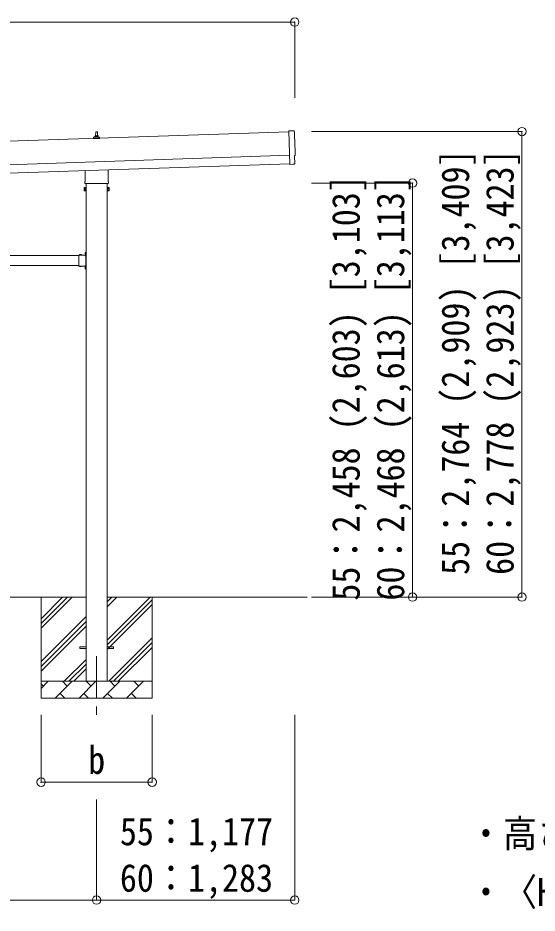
# Model space of a CAD drawing. Units: millimetres at full size, sheet at 1:50; details may follow other scales. Extents: x -14053 to 14053, y -9700 to 9700.
# Drawn here: x 3758 to 6842, y -3723 to 1592 of the extents above; entities that cross this region are included whole.
import ezdxf
from ezdxf.enums import TextEntityAlignment as Align

# ---------------------------------------------------------------- set-up
doc = ezdxf.new("R2010")
doc.units = ezdxf.units.MM
doc.header["$LTSCALE"] = 50
doc.header["$PDMODE"] = 32
doc.header["$PDSIZE"] = 50
doc.linetypes.add('CHAIN1', pattern=[8, 5, -1, 1, -1])
doc.linetypes.add('USER3', pattern=[4, 3, -1])
for name, color, linetype, lineweight in [('0-1_Defpoints', 7, 'CHAIN1', 9), ('0-2_TEXT1', 4, 'Continuous', 9), ('0-3_OTH_LINE', 7, 'Continuous', 9), ('0-8_DIM1', 6, 'Continuous', 9), ('0-D', 7, 'Continuous', 9)]:
    doc.layers.add(name, color=color, linetype=linetype, lineweight=lineweight)
doc.styles.add('ＭＳ ゴシック', font='')
doc.styles.get('ＭＳ ゴシック').set_extended_font_data('MS Gothic')

msp = doc.modelspace()

# ---------------------------------------------------------------- linework, layer by layer
at = {"layer": '0-1_Defpoints'}
msp.add_line((4225.45, -2196.82), (4225.45, -2545.82), dxfattribs=at)
at = {"layer": '0-2_TEXT1'}
for p, q in [((5366.82, 916.26), (-16.19, 736.82)), ((4219.45, 890.77), (4220.18, 914.29)), ((4221.18, 915.27), (4229.73, 915.27)), ((4230.73, 914.29), (4231.45, 890.77)), ((5366.65, 921.34), (5373.27, 722.59)), ((5396.82, 920.77), (5366.65, 921.34)), ((4207.2, 875.27), (4207.2, 882.98)), ((4243.7, 875.27), (4207.2, 875.27)), ((4207.59, 883.77), (4243.32, 883.77)), ((4207.97, 883.96), (4214.69, 885.58)), ((4215.07, 885.77), (4235.84, 885.77)), ((4215.45, 886.56), (4215.45, 890.77)), ((4216.45, 890.77), (4234.45, 890.77)), ((4235.45, 886.56), (4235.45, 890.77)), ((4242.94, 883.96), (4236.22, 885.58)), ((4243.7, 875.27), (4243.7, 882.98)), ((-11.53, 596.9), (5371.48, 776.33)), ((5400.97, 773.93), (5401.48, 773.95)), ((5402.54, 726.93), (5400.97, 773.93)), ((-9.86, 546.93), (5373.15, 726.36)), ((5391.46, 724.11), (5373.27, 722.59)), ((5392.15, 723.5), (5391.46, 724.11)), ((5392.89, 723.25), (5399.8, 723.84)), ((4157.15, 621.28), (4157.15, 685.83)), ((4293.75, 690.38), (4293.75, 621.28)), ((4155.45, 612.51), (4155.45, 618.01)), ((4293.39, 609.01), (4157.52, 609.01)), ((4160.95, 585.01), (4162.95, 585.01)), ((4160.95, 564.01), (4160.95, 585.01)), ((4162.95, 609.01), (4162.95, -2346.82)), ((4162.95, 585.01), (4162.95, 564.01)), ((4287.95, -2346.82), (4287.95, 609.01)), ((4289.95, 585.01), (4287.95, 585.01)), ((4289.95, 564.01), (4289.95, 585.01)), ((4295.45, 618.01), (4295.45, 612.51)), ((4151.45, 583.01), (4152.21, 584.32)), ((4151.45, 583.01), (4151.45, 566.01)), ((4151.45, 566.01), (4152.21, 564.69)), ((4158.45, 584.32), (4152.21, 584.32)), ((4158.45, 579.42), (4152.21, 579.42)), ((4158.45, 569.6), (4152.21, 569.6)), ((4158.45, 564.69), (4152.21, 564.69)), ((4158.45, 564.69), (4158.45, 584.32)), ((4158.45, 583.71), (4160.95, 583.71)), ((4160.95, 565.31), (4158.45, 565.31)), ((4162.95, 564.01), (4160.95, 564.01)), ((4287.95, 564.01), (4289.95, 564.01)), ((4292.45, 583.71), (4289.95, 583.71)), ((4289.95, 565.31), (4292.45, 565.31)), ((4292.45, 584.32), (4298.69, 584.32)), ((4292.45, 564.69), (4292.45, 584.32)), ((4292.45, 579.42), (4298.69, 579.42)), ((4292.45, 569.6), (4298.69, 569.6)), ((4292.45, 564.69), (4298.69, 564.69)), ((4299.45, 583.01), (4298.69, 584.32)), ((4299.45, 566.01), (4298.69, 564.69)), ((4299.45, 583.01), (4299.45, 566.01)), ((1229.95, 181.18), (4120.95, 181.18)), ((4120.95, 184.18), (4160.95, 184.18)), ((4120.95, 184.18), (4120.95, 118.18)), ((4124.05, 184.68), (4135.85, 184.68)), ((4124.05, 184.68), (4124.05, 184.18)), ((4135.85, 184.68), (4135.85, 184.18)), ((4156.95, 182.18), (4160.95, 182.18)), ((4156.95, 180.18), (4156.95, 182.18)), ((4156.95, 181.18), (4162.45, 181.18)), ((4160.95, 180.18), (4156.95, 180.18)), ((4160.45, 200.08), (4160.45, 188.28)), ((4160.45, 200.08), (4160.95, 200.08)), ((4160.45, 188.28), (4160.95, 188.28)), ((4160.95, 204.18), (4160.95, 184.18)), ((4160.95, 204.18), (4162.95, 204.18)), ((4162.95, 197.18), (4160.95, 197.18)), ((4162.95, 191.18), (4160.95, 191.18)), ((4160.95, 180.18), (4160.95, 122.18)), ((4162.45, 181.18), (4162.45, 121.18)), ((1229.95, 121.18), (4120.95, 121.18)), ((4120.95, 118.18), (4160.95, 118.18)), ((4124.05, 117.67), (4124.05, 118.18)), ((4124.05, 117.67), (4135.85, 117.67)), ((4135.85, 117.67), (4135.85, 118.18)), ((4156.95, 122.18), (4156.95, 120.18)), ((4160.95, 122.18), (4156.95, 122.18)), ((4156.95, 121.18), (4162.45, 121.18)), ((4160.95, 120.18), (4156.95, 120.18)), ((4160.45, 114.08), (4160.45, 102.28)), ((4160.45, 114.08), (4160.95, 114.08)), ((4160.95, 118.18), (4160.95, 98.18)), ((4162.95, 111.18), (4160.95, 111.18)), ((4160.45, 102.28), (4160.95, 102.28)), ((4162.95, 105.18), (4160.95, 105.18)), ((4160.95, 98.18), (4162.95, 98.18)), ((4125.45, -2151.32), (4125.45, -2142.32)), ((4125.45, -2142.32), (4162.95, -2142.32)), ((4125.45, -2151.32), (4162.95, -2151.32)), ((4287.95, -2142.32), (4325.45, -2142.32)), ((4287.95, -2151.32), (4325.45, -2151.32)), ((4325.45, -2151.32), (4325.45, -2142.32))]:
    msp.add_line(p, q, dxfattribs=at)
at = {"layer": '0-2_TEXT1', "linetype": 'USER3'}
for p, q in [((4127.45, 186.79), (4128.81, 184.01)), ((4128.81, 184.01), (4129.95, 183.4)), ((4131.1, 184.01), (4129.95, 183.4)), ((4132.45, 186.79), (4131.1, 184.01)), ((4158.34, 196.68), (4161.12, 195.32)), ((4158.34, 191.68), (4161.12, 193.03)), ((4161.12, 195.32), (4161.73, 194.18)), ((4161.12, 193.03), (4161.73, 194.18)), ((4127.45, 115.56), (4128.81, 118.34)), ((4128.81, 118.34), (4129.95, 118.95)), ((4131.1, 118.34), (4129.95, 118.95)), ((4132.45, 115.56), (4131.1, 118.34)), ((4158.34, 110.68), (4161.12, 109.32)), ((4158.34, 105.68), (4161.12, 107.03)), ((4161.12, 109.32), (4161.73, 108.18)), ((4161.12, 107.03), (4161.73, 108.18))]:
    msp.add_line(p, q, dxfattribs=at)
at = {"layer": '0-2_TEXT1'}
for centre, radius, start, end in [((4221.18, 914.27), 1, 90, 178.60509), ((4229.73, 914.27), 1, 1.39491, 90), ((5396.73, 916.27), 4.5, 1.09537, 88.91326), ((4208.2, 882.98), 1, 103.62699, 180), ((4214.45, 886.56), 1, 283.62699, 0), ((4219.54, 890.14), 4.13, 90, 171.17633), ((4216.45, 889.77), 1, 90, 180), ((4228.79, 890.77), 4.83, 133.60282, 180), ((4222.12, 890.77), 4.83, 0, 46.39718), ((4231.37, 890.14), 4.13, 8.82367, 90), ((4234.45, 889.77), 1, 0, 90), ((4236.45, 886.56), 1, 180, 256.37301), ((4242.7, 882.98), 1, 0, 76.37301), ((5401.33, 778.44), 4.5, 271.90915, 2.73345), ((5392.81, 724.24), 1, 228.4071, 274.90505), ((4159.45, 618.01), 4, 125.09963, 180), ((4159.45, 612.51), 4, 180, 194.47751), ((4159.45, 612.51), 4, 194.47751, 241.04498), ((4291.45, 612.51), 4, 298.95502, 345.52249), ((4291.45, 618.01), 4, 0, 54.90037), ((4291.45, 612.51), 4, 345.52249, 0), ((4155.8, 581.87), 4.34, 145.61575, 214.38425), ((4167.69, 574.51), 16.24, 162.41205, 197.58795), ((4155.8, 567.15), 4.34, 145.61575, 214.38425), ((4283.21, 574.51), 16.24, 342.41205, 17.58795), ((4295.11, 581.87), 4.34, 325.61575, 34.38425), ((4295.11, 567.15), 4.34, 325.61575, 34.38425), ((4129.95, 178.94), 8.23, 44.2189, 135.7811), ((4166.19, 194.18), 8.23, 134.2189, 225.7811), ((4160.95, 184.18), 2, 270, 0), ((4129.95, 123.41), 8.23, 224.2189, 315.7811), ((4166.19, 108.18), 8.23, 134.2189, 225.7811), ((4160.95, 118.18), 2, 0, 90)]:
    msp.add_arc(centre, radius, start, end, dxfattribs=at)
for centre, major_axis, ratio, start_param, end_param in [((10163.76, 1006.13), (-4760.73, -158.69), 0.99863, 6.2686928, 6.2976566), ((5399.53, 726.83), (2.25, -2), 0.9974, 5.5252311, 7.0411395)]:
    msp.add_ellipse(centre, major_axis=major_axis, ratio=ratio, start_param=start_param, end_param=end_param, dxfattribs=at)
at = {"layer": '0-3_OTH_LINE'}
for p, q in [((4162.95, -1846.82), (1187.95, -1846.82)), ((3895.45, -1975.31), (4023.94, -1846.82)), ((3895.45, -2003.59), (4052.22, -1846.82)), ((3895.45, -2031.88), (4080.5, -1846.82)), ((3895.45, -1846.82), (3895.45, -2446.82)), ((4287.95, -1875.65), (4316.78, -1846.82)), ((4287.95, -1903.93), (4345.06, -1846.82)), ((4287.95, -2101.92), (4543.05, -1846.82)), ((5476.33, -1846.82), (4287.95, -1846.82)), ((4555.45, -1846.82), (4555.45, -2446.82)), ((4287.95, -2130.21), (4555.45, -1862.71)), ((4287.95, -2158.49), (4555.45, -1890.99)), ((3895.45, -2229.87), (4162.95, -1962.37)), ((3895.45, -2258.15), (4162.95, -1990.65)), ((3895.45, -2286.43), (4162.95, -2018.93)), ((4297.61, -2346.82), (4555.45, -2088.98)), ((4325.9, -2346.82), (4555.45, -2117.27)), ((4354.18, -2346.82), (4555.45, -2145.55)), ((4033.05, -2346.82), (4162.95, -2216.92)), ((4061.34, -2346.82), (4162.95, -2245.21)), ((4089.62, -2346.82), (4162.95, -2273.49)), ((3895.45, -2389.72), (3938.35, -2346.82)), ((3895.45, -2346.82), (4555.45, -2346.82)), ((3909.79, -2375.38), (3895.45, -2361.04)), ((3979.77, -2446.82), (4079.77, -2346.82)), ((4051.22, -2375.38), (4022.66, -2346.82)), ((4121.19, -2446.82), (4221.19, -2346.82)), ((4192.64, -2375.38), (4164.08, -2346.82)), ((4262.61, -2446.82), (4362.61, -2346.82)), ((4334.06, -2375.38), (4305.5, -2346.82)), ((4404.03, -2446.82), (4504.03, -2346.82)), ((4475.48, -2375.38), (4446.93, -2346.82)), ((4552.17, -2346.82), (4555.45, -2343.54)), ((4008.32, -2418.27), (4036.88, -2446.82)), ((4149.74, -2418.27), (4178.3, -2446.82)), ((4291.16, -2418.27), (4319.72, -2446.82)), ((4432.59, -2418.27), (4461.14, -2446.82)), ((4555.45, -2446.82), (3895.45, -2446.82))]:
    msp.add_line(p, q, dxfattribs=at)
at = {"layer": '0-8_DIM1'}
for p, q in [((-47.19, 1567.29), (5402.48, 1567.29)), ((5402.48, 1567.29), (5402.48, 1117.29)), ((6752.48, 917.29), (5501.48, 917.29)), ((6752.48, -1846.82), (6752.48, 917.29)), ((6102.48, 611.51), (5502.48, 611.51)), ((6102.48, 611.51), (6102.48, -1846.82)), ((6752.48, -1846.82), (5501.48, -1846.82)), ((3895.45, -2945.82), (3895.45, -2545.82)), ((4555.45, -2945.82), (4555.45, -2545.82)), ((5402.48, -3645.82), (5402.48, -2545.82)), ((3895.45, -2945.82), (4555.45, -2945.82)), ((4225.45, -3645.82), (4225.45, -3047.82)), ((1125.45, -3645.82), (4225.45, -3645.82)), ((4225.45, -3645.82), (5402.48, -3645.82))]:
    msp.add_line(p, q, dxfattribs=at)
for p in [(5402.48, 1567.29), (6752.48, 917.29), (6102.48, 611.51), (6102.48, -1846.82), (6752.48, -1846.82), (3895.45, -2945.82), (4555.45, -2945.82), (4225.45, -3645.82), (5402.48, -3645.82)]:
    msp.add_point(p, dxfattribs=at)

# ---------------------------------------------------------------- texts
at = {"layer": '0-8_DIM1', "color": 7, "style": 'ＭＳ ゴシック', "width": 0.9}
for s, p in [('55：2,764 (2,909) [3,409]', (6487.97, -1714.77)), ('60：2,778 (2,923) [3,423]', (6752.48, -1714.77)), ('55：2,458 (2,603) [3,103]', (5837.97, -1867.66)), ('60：2,468 (2,613) [3,113]', (6102.48, -1867.66))]:
    msp.add_text(s, height=165, rotation=90, dxfattribs=at).set_placement(p, align=Align.BOTTOM_LEFT)
for s, p in [('b', (4175.45, -2945.82)), ('55：1,177', (4363.97, -3369.79)), ('60：1,283', (4363.97, -3645.82))]:
    msp.add_text(s, height=165, dxfattribs=at).set_placement(p, align=Align.BOTTOM_LEFT)
at = {"layer": '0-D', "style": 'ＭＳ ゴシック', "width": 0.9}
for s, p in [('・高さ寸法は、H=2,355 (H=2,500) [H=3,000]を示す。', (6436.92, -3382.5)), ('・〈H=3,500〉の場合、H=2,355に〈1,145〉を足した寸法としてください。', (6436.92, -3729.87))]:
    msp.add_text(s, height=165, dxfattribs=at).set_placement(p, align=Align.BOTTOM_LEFT)

doc.saveas('drawing.dxf')
